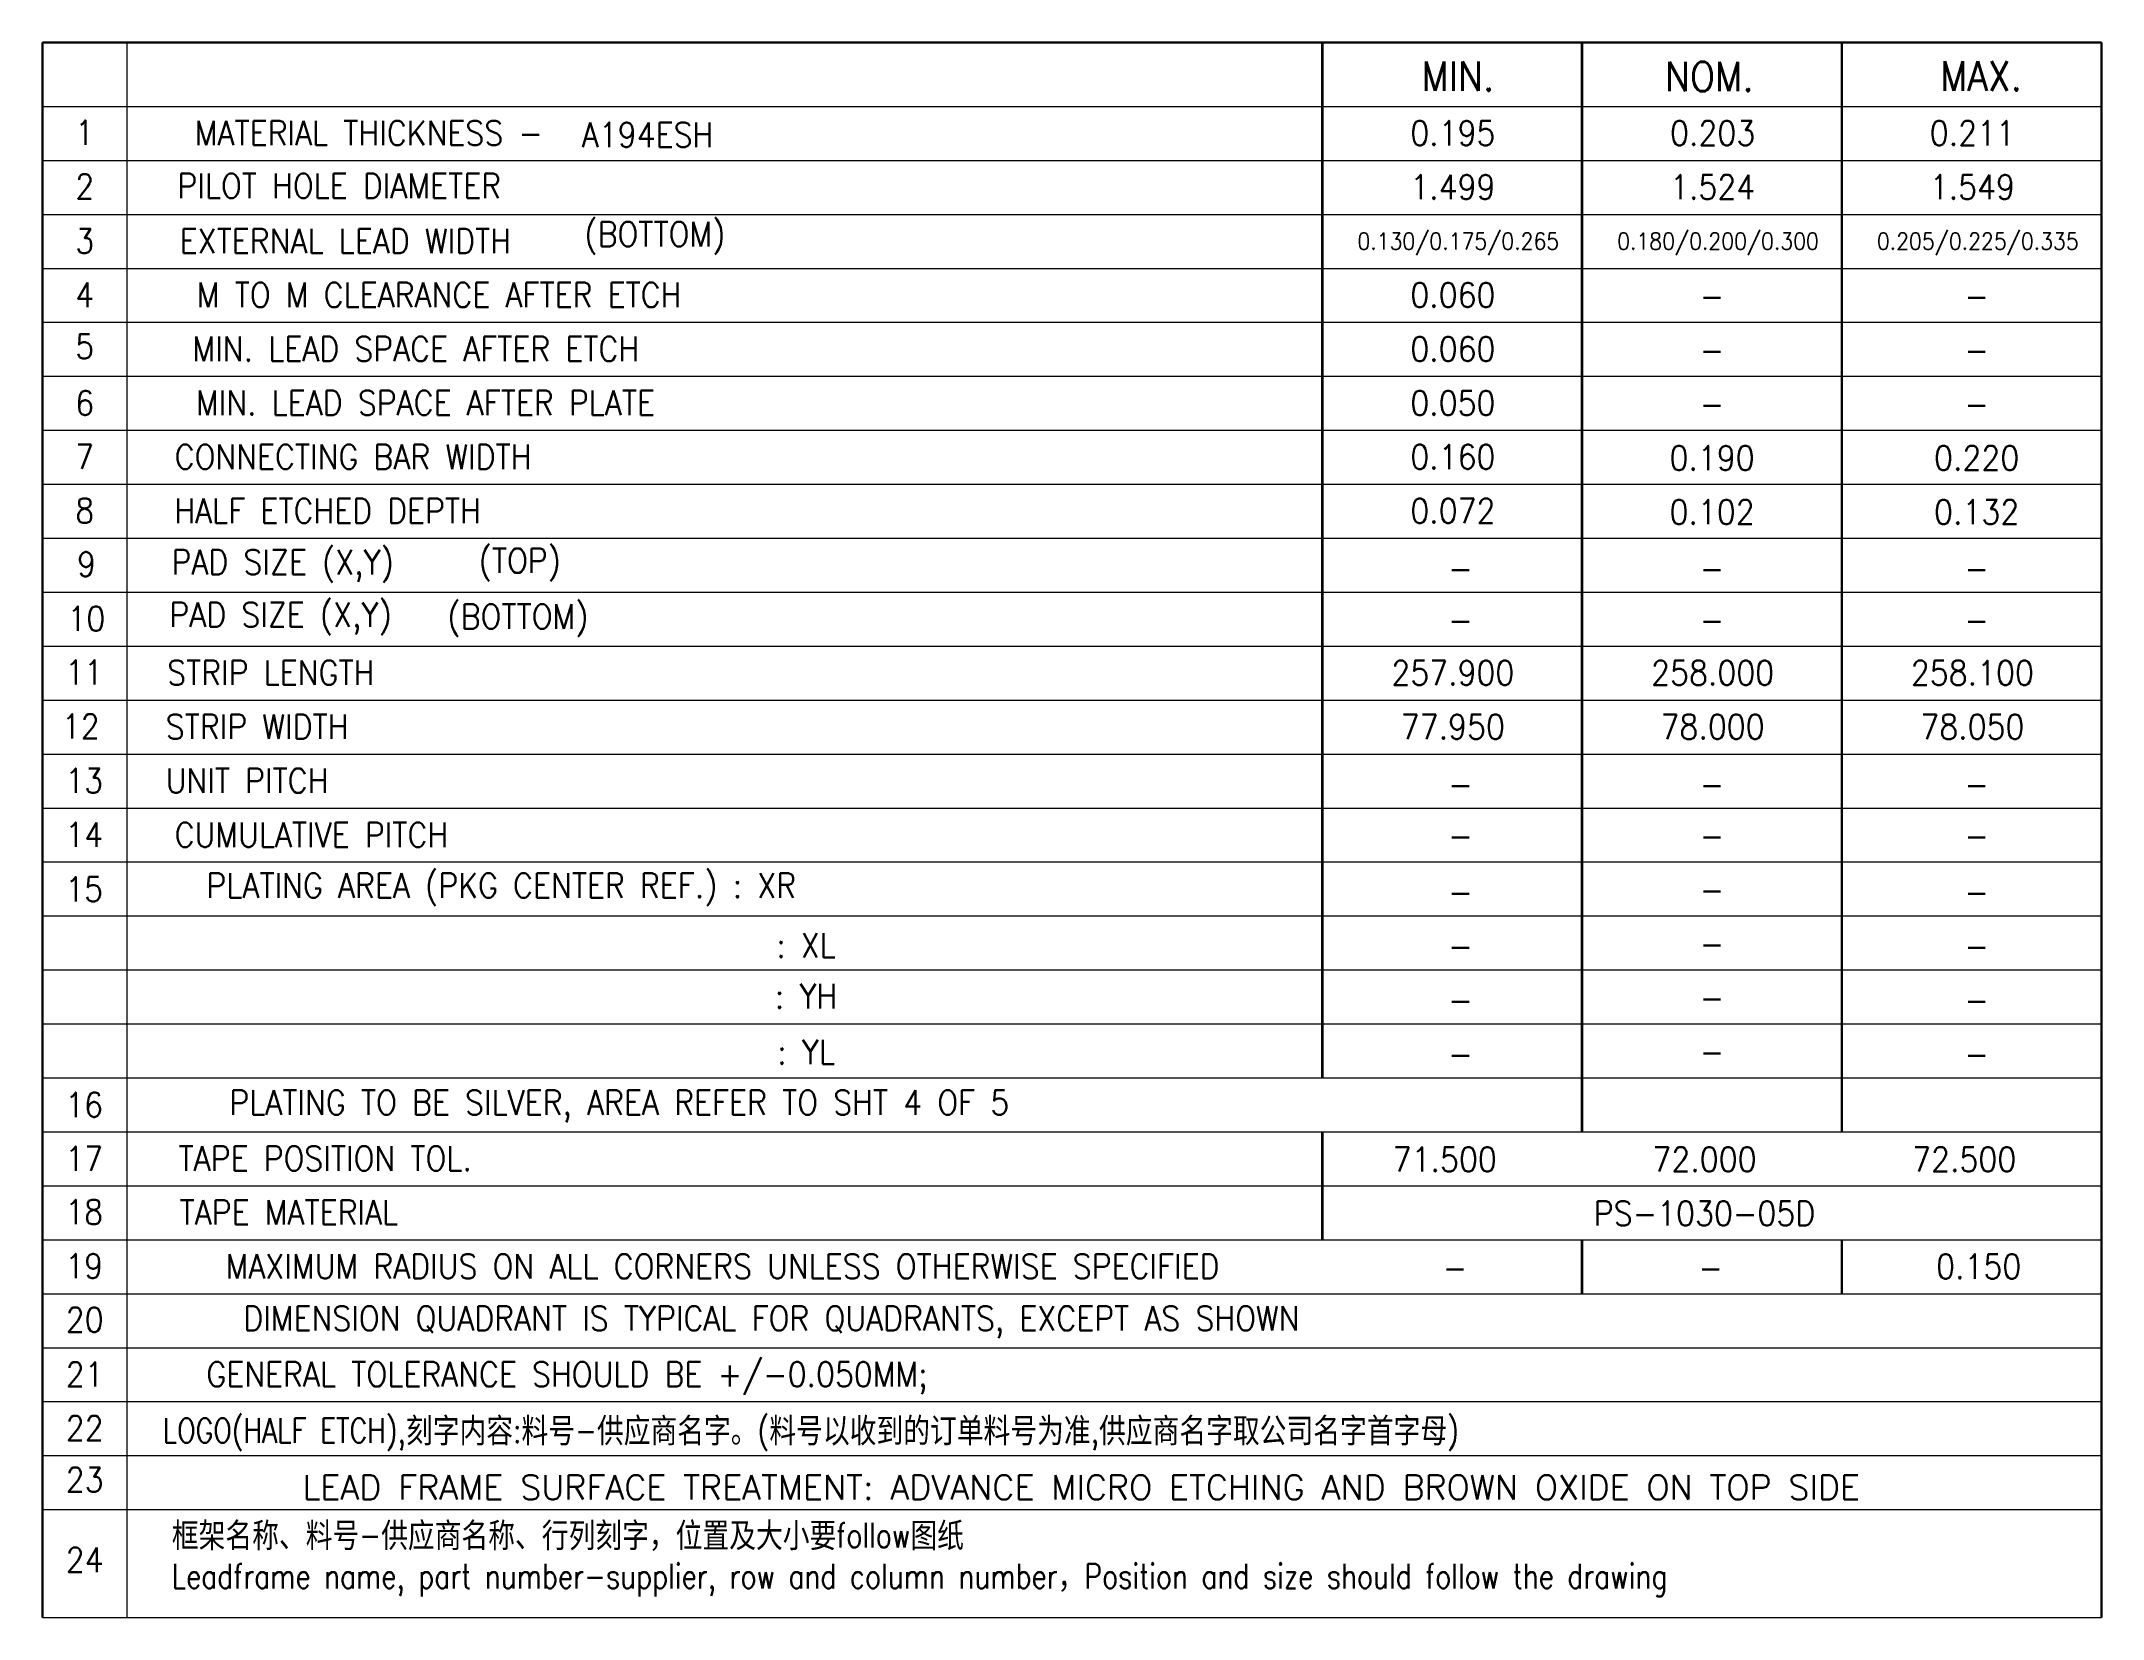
# Model space of a CAD drawing. Header units: millimetres. Extents: x 4280.63 to 4286.82, y 1755.89 to 1760.63.
import ezdxf
from ezdxf.enums import TextEntityAlignment as Align

# ---------------------------------------------------------------- set-up
doc = ezdxf.new("R2010")
doc.units = ezdxf.units.MM
doc.layers.add('图层1实体', color=7, linetype='Continuous')
doc.styles.add('ROMANS', font='SIMPLEX', dxfattribs={"width": 0.8, "height": 0.018})

msp = doc.modelspace()

# ---------------------------------------------------------------- linework, layer by layer
at = {"layer": '图层1实体', "color": 3, "lineweight": 5}
for p, q in [((4280.8923, 1755.896, 0.0582), (4280.8923, 1760.6245, 0.0582)), ((4280.638, 1760.4324, 0.0582), (4286.8179, 1760.4324, 0.0582)), ((4280.638, 1760.2704, 0.0582), (4286.8179, 1760.2704, 0.0582)), ((4280.638, 1760.1084, 0.0582), (4286.8179, 1760.1084, 0.0582)), ((4280.638, 1759.9463, 0.0582), (4286.8179, 1759.9463, 0.0582)), ((4280.638, 1759.7843, 0.0582), (4286.8179, 1759.7843, 0.0582)), ((4280.638, 1759.6223, 0.0582), (4286.8179, 1759.6223, 0.0582)), ((4280.638, 1759.4603, 0.0582), (4286.8179, 1759.4603, 0.0582)), ((4280.638, 1759.2983, 0.0582), (4286.8179, 1759.2983, 0.0582)), ((4280.638, 1759.1363, 0.0582), (4286.8179, 1759.1363, 0.0582)), ((4280.638, 1758.9743, 0.0582), (4286.8179, 1758.9743, 0.0582)), ((4280.638, 1758.8122, 0.0582), (4286.8179, 1758.8122, 0.0582)), ((4280.638, 1758.6502, 0.0582), (4286.8179, 1758.6502, 0.0582)), ((4280.638, 1758.4882, 0.0582), (4286.8179, 1758.4882, 0.0582)), ((4280.638, 1758.3262, 0.0582), (4286.8179, 1758.3262, 0.0582)), ((4280.638, 1758.1642, 0.0582), (4286.8179, 1758.1642, 0.0582)), ((4280.638, 1758.0022, 0.0582), (4286.8179, 1758.0022, 0.0582)), ((4280.638, 1757.8402, 0.0582), (4286.8179, 1757.8402, 0.0582)), ((4280.638, 1757.6781, 0.0582), (4286.8179, 1757.6781, 0.0582)), ((4280.638, 1757.5161, 0.0582), (4286.8179, 1757.5161, 0.0582)), ((4280.638, 1757.3541, 0.0582), (4286.8179, 1757.3541, 0.0582)), ((4280.638, 1757.1921, 0.0582), (4286.8179, 1757.1921, 0.0582)), ((4280.638, 1757.0301, 0.0582), (4286.8179, 1757.0301, 0.0582)), ((4280.638, 1756.8681, 0.0582), (4286.8179, 1756.8681, 0.0582)), ((4280.638, 1756.7061, 0.0582), (4286.8179, 1756.7061, 0.0582)), ((4280.638, 1756.5441, 0.0582), (4286.8179, 1756.5441, 0.0582)), ((4280.638, 1756.382, 0.0582), (4286.8179, 1756.382, 0.0582)), ((4280.638, 1756.22, 0.0582), (4286.8179, 1756.22, 0.0582))]:
    msp.add_line(p, q, dxfattribs=at)
at = {"layer": '图层1实体', "color": 7, "lineweight": 5}
msp.add_line((4280.638, 1755.896, 0.0582), (4286.8179, 1755.896, 0.0582), dxfattribs=at)
at = {"layer": '图层1实体', "color": 7, "lineweight": 5, "const_width": 0.00736, "elevation": 0.0582}
for points in [[(4280.638, 1755.896), (4280.638, 1760.6245)], [(4280.638, 1760.6245), (4286.8179, 1760.6245)], [(4284.4791, 1757.6781), (4284.4791, 1760.6245)], [(4285.2587, 1757.6781), (4285.2587, 1760.6245)], [(4286.0383, 1757.6781), (4286.0383, 1760.6245)], [(4286.8179, 1755.896), (4286.8179, 1760.6245)], [(4284.4791, 1757.5161), (4284.4791, 1757.6781)], [(4285.2587, 1757.5161), (4285.2587, 1757.6781)], [(4286.0383, 1757.5161), (4286.0383, 1757.6781)], [(4285.2587, 1757.3541), (4285.2587, 1757.5161)], [(4286.0383, 1757.3541), (4286.0383, 1757.5161)], [(4284.4791, 1757.0301), (4284.4791, 1757.3541)], [(4285.2587, 1756.8681), (4285.2587, 1757.0301)], [(4286.0383, 1756.8681), (4286.0383, 1757.0301)]]:
    msp.add_lwpolyline(points, dxfattribs=at)

# ---------------------------------------------------------------- texts
at = {"color": 3, "lineweight": 0, "style": 'ROMANS', "width": 0.9}
msp.add_text('PLATING TO BE SILVER, AREA REFER TO SHT 4 OF 5', height=0.073643, dxfattribs=at).set_placement((4282.3693, 1757.4309), align=Align.MIDDLE)
at = {"layer": '图层1实体', "color": 3, "lineweight": 5, "style": 'ROMANS', "width": 0.9}
for s, height, p in [('0.130/0.175/0.265', 0.05, (4284.8873, 1760.0243, 0.0582)), ('0.180/0.200/0.300', 0.05, (4285.6668, 1760.0243, 0.0582)), ('0.205/0.225/0.335', 0.05, (4286.4464, 1760.0243, 0.0582)), ('GENERAL TOLERANCE SHOULD BE +/-0.050MM;', 0.073643, (4282.2125, 1756.6211, 0.0582))]:
    msp.add_text(s, height=height, dxfattribs=at).set_placement(p, align=Align.MIDDLE)
at = {"layer": '图层1实体', "color": 1, "lineweight": 5, "style": 'ROMANS'}
msp.add_text('LEAD FRAME SURFACE TREATMENT: ADVANCE MICRO ETCHING AND BROWN OXIDE ON TOP SIDE', height=0.073643, dxfattribs=at).set_placement((4283.7557, 1756.2869, 0.0582), align=Align.MIDDLE)
at = {"layer": '图层1实体', "color": 7, "lineweight": 5, "char_height": 0.088371, "attachment_point": 5, "style": 'ROMANS'}
for s, insert, width in [('{\\W0.9;MIN.}', (4284.8861, 1760.523, 0.0582), 0.213038), ('{\\W0.9;NOM.}', (4285.6409, 1760.5221, 0.0582), 0.272689), ('{\\W0.9;MAX.}', (4286.4565, 1760.5238, 0.0582), 0.289732)]:
    msp.add_mtext(s, dxfattribs=dict(at, insert=insert, width=width))
at = {"layer": '图层1实体', "color": 3, "lineweight": 5, "style": 'ROMANS'}
for s, insert, char_height, width, attachment_point in [('{\\W0.9;1}', (4280.7647, 1760.3543, 0.0582), 0.07364, 0.028405, 5), ('{\\W0.9;MATERIAL THICKNESS - }', (4281.6178, 1760.3526, 0.0582), 0.073643, 1.299532, 5), ('{\\W0.9;A194ESH}', (4282.4541, 1760.3474, 0.0582), 0.073643, 0.44738, 5), ('{\\W0.9;0.195}', (4284.871, 1760.3524, 0.0582), 0.073643, 0.255646, 5), ('{\\W0.9;0.203}', (4285.6506, 1760.3524, 0.0582), 0.073643, 0.27695, 5), ('{\\W0.9;0.211}', (4286.4302, 1760.3524, 0.0582), 0.073643, 0.241443, 5), ('{\\W0.9;2}', (4280.7647, 1760.1923, 0.0582), 0.07364, 0.049709, 5), ('{\\W0.9;PILOT HOLE DIAMETER}', (4281.5288, 1760.194, 0.0582), 0.073643, 1.185912, 5), ('{\\W0.9;1.499}', (4284.871, 1760.1904, 0.0582), 0.073643, 0.262747, 5), ('{\\W0.9;1.524}', (4285.6506, 1760.1904, 0.0582), 0.073643, 0.255646, 5), ('{\\W0.9;1.549}', (4286.4302, 1760.1904, 0.0582), 0.073643, 0.255646, 5), ('{\\W0.9;(BOTTOM)}', (4282.4761, 1760.0369, 0.0582), 0.073643, 0.489988, 5), ('{\\W0.9;3}', (4280.7647, 1760.0285, 0.0582), 0.07364, 0.042608, 5), ('{\\W0.9;EXTERNAL LEAD WIDTH}', (4281.5473, 1760.0286, 0.0582), 0.073643, 1.271127, 5), ('{\\W0.9;4}', (4280.7647, 1759.8671, 0.0582), 0.07364, 0.049709, 5), ('{\\W0.9;M TO M CLEARANCE AFTER ETCH}', (4281.8286, 1759.8666, 0.0582), 0.073643, 1.860533, 5), ('{\\W0.9;0.060}', (4284.871, 1759.8663, 0.0582), 0.073643, 0.284051, 5), ('{\\W0.9;-}', (4285.6491, 1759.8629, 0.0582), 0.07364, 0.042608, 5), ('{\\W0.9;-}', (4286.4431, 1759.8629, 0.0582), 0.07364, 0.042608, 5), ('{\\W0.9;5}', (4280.7647, 1759.7124, 0.0582), 0.07364, 0.042608, 5), ('{\\W0.9;MIN. LEAD SPACE AFTER ETCH}', (4281.7587, 1759.7045, 0.0582), 0.073643, 1.683001, 5), ('{\\W0.9;0.060}', (4284.871, 1759.7043, 0.0582), 0.073643, 0.284051, 5), ('{\\W0.9;-}', (4285.6491, 1759.7009, 0.0582), 0.07364, 0.042608, 5), ('{\\W0.9;-}', (4286.4431, 1759.7009, 0.0582), 0.07364, 0.042608, 5), ('{\\W0.9;6}', (4280.7647, 1759.5419, 0.0582), 0.07364, 0.049709, 5), ('{\\W0.9;MIN. LEAD SPACE AFTER PLATE}', (4281.7877, 1759.5425, 0.0582), 0.073643, 1.746912, 5), ('{\\W0.9;0.050}', (4284.871, 1759.5423, 0.0582), 0.073643, 0.27695, 5), ('{\\W0.9;-}', (4285.6491, 1759.5389, 0.0582), 0.07364, 0.042608, 5), ('{\\W0.9;-}', (4286.4431, 1759.5389, 0.0582), 0.07364, 0.042608, 5), ('{\\W0.9;7}', (4280.7647, 1759.381, 0.0582), 0.07364, 0.049709, 5), ('{\\W0.9;CONNECTING BAR WIDTH}', (4281.5705, 1759.3805, 0.0582), 0.073643, 1.327937, 5), ('{\\W0.9;0.160}', (4284.871, 1759.3803, 0.0582), 0.073643, 0.255646, 5), ('{\\W0.9;0.190}', (4285.6491, 1759.3769, 0.0582), 0.073643, 0.262747, 5), ('{\\W0.9;0.220}', (4286.4431, 1759.3769, 0.0582), 0.073643, 0.27695, 5), ('{\\W0.9;8}', (4280.7647, 1759.219, 0.0582), 0.07364, 0.049709, 5), ('{\\W0.9;HALF ETCHED DEPTH}', (4281.4939, 1759.2185, 0.0582), 0.073643, 1.136203, 5), ('{\\W0.9;0.072}', (4284.871, 1759.2183, 0.0582), 0.073643, 0.284051, 5), ('{\\W0.9;0.102}', (4285.6491, 1759.2148, 0.0582), 0.073643, 0.262747, 5), ('{\\W0.9;0.132}', (4286.4431, 1759.2148, 0.0582), 0.073643, 0.255646, 5), ('{\\W0.9;PAD SIZE (X,Y)}', (4281.3592, 1759.0523, 0.0582), 0.073643, 0.809545, 5), ('{\\W0.9;(TOP)}', (4282.0707, 1759.0564, 0.0582), 0.073643, 0.262747, 5), ('{\\W0.9;9}', (4280.7701, 1759.0583, 0.0582), 0.07364, 0.049709, 5), ('{\\W0.9;-}', (4284.8939, 1759.0455, 0.0582), 0.07364, 0.042608, 5), ('{\\W0.9;-}', (4285.6491, 1759.0455, 0.0582), 0.07364, 0.042608, 5), ('{\\W0.9;-}', (4286.4431, 1759.0455, 0.0582), 0.07364, 0.042608, 5), ('{\\W0.9;10}', (4280.7701, 1758.8946, 0.0582), 0.07364, 0.099418, 5), ('{\\W0.9;PAD SIZE (X,Y)}', (4281.3528, 1758.8945, 0.0582), 0.073643, 0.809545, 5), ('{\\W0.9;(BOTTOM)}', (4282.0652, 1758.889, 0.0582), 0.073643, 0.489988, 5), ('{\\W0.9;-}', (4284.8939, 1758.8908, 0.0582), 0.07364, 0.042608, 5), ('{\\W0.9;-}', (4285.6491, 1758.8908, 0.0582), 0.07364, 0.042608, 5), ('{\\W0.9;-}', (4286.4431, 1758.8908, 0.0582), 0.07364, 0.042608, 5), ('{\\W0.9;11}', (4280.7632, 1758.7334, 0.0582), 0.07364, 0.078114, 5), ('{\\W0.9;STRIP LENGTH}', (4281.3233, 1758.7325, 0.0582), 0.073643, 0.759836, 5), ('{\\W0.9;257.900}', (4284.871, 1758.7322, 0.0582), 0.073643, 0.418975, 5), ('{\\W0.9;258.000}', (4285.6506, 1758.7322, 0.0582), 0.073643, 0.418975, 5), ('{\\W0.9;258.100}', (4286.4302, 1758.7322, 0.0582), 0.073643, 0.397671, 5), ('{\\W0.9;12}', (4280.7529, 1758.5713, 0.0582), 0.07364, 0.099418, 5), ('{\\W0.9;STRIP WIDTH}', (4281.2823, 1758.5704, 0.0582), 0.073643, 0.688823, 5), ('{\\W0.9;77.950}', (4284.871, 1758.5702, 0.0582), 0.073643, 0.347962, 5), ('{\\W0.9;78.000}', (4285.6506, 1758.5702, 0.0582), 0.073643, 0.355063, 5), ('{\\W0.9;78.050}', (4286.4302, 1758.5702, 0.0582), 0.073643, 0.347962, 5), ('{\\W0.9;13}', (4280.7632, 1758.4084, 0.0582), 0.07364, 0.092317, 5), ('{\\W0.9;UNIT PITCH}', (4281.2521, 1758.4084, 0.0582), 0.073643, 0.582304, 5), ('{\\W0.9;-}', (4284.8939, 1758.3975, 0.0582), 0.07364, 0.042608, 5), ('{\\W0.9;-}', (4285.6491, 1758.3975, 0.0582), 0.07364, 0.042608, 5), ('{\\W0.9;-}', (4286.4431, 1758.3975, 0.0582), 0.07364, 0.042608, 5), ('{\\W0.9;14}', (4280.7632, 1758.2463, 0.0582), 0.07364, 0.099418, 5), ('{\\W0.9;CUMULATIVE PITCH}', (4281.4453, 1758.2458, 0.0582), 0.073643, 1.015482, 5), ('{\\W0.9;-}', (4284.8939, 1758.2428, 0.0582), 0.07364, 0.042608, 5), ('{\\W0.9;-}', (4285.6491, 1758.2428, 0.0582), 0.07364, 0.042608, 5), ('{\\W0.9;-}', (4286.4431, 1758.2428, 0.0582), 0.07364, 0.042608, 5), ('{\\W0.9;15}', (4280.7632, 1758.0826, 0.0582), 0.07364, 0.092317, 5), ('{\\W0.9;PLATING AREA (PKG CENTER REF.) : XR}', (4282.0151, 1758.0815, 0.0582), 0.073643, 2.194292, 5), ('{\\W0.9;-}', (4284.8939, 1758.0734, 0.0582), 0.07364, 0.042608, 5), ('{\\W0.9;-}', (4285.6491, 1758.0807, 0.0582), 0.07364, 0.042608, 5), ('{\\W0.9;-}', (4286.4431, 1758.0734, 0.0582), 0.07364, 0.042608, 5), ('{\\W0.9;: XL}', (4282.9299, 1757.9141, 0.0582), 0.073643, 0.514823, 5), ('{\\W0.9;-}', (4284.8939, 1757.9114, 0.0582), 0.07364, 0.042608, 5), ('{\\W0.9;-}', (4285.6491, 1757.9187, 0.0582), 0.07364, 0.042608, 5), ('{\\W0.9;-}', (4286.4431, 1757.9114, 0.0582), 0.07364, 0.042608, 5), ('{\\W0.9;: YH}', (4282.9299, 1757.7613, 0.0582), 0.073643, 0.348796, 5), ('{\\W0.9;-}', (4285.6491, 1757.7567, 0.0582), 0.07364, 0.042608, 5), ('{\\W0.9;-}', (4284.8939, 1757.7494, 0.0582), 0.07364, 0.042608, 5), ('{\\W0.9;-}', (4286.4431, 1757.7494, 0.0582), 0.07364, 0.042608, 5), ('{\\W0.9;: YL}', (4282.9299, 1757.5939, 0.0582), 0.073643, 0.372151, 5), ('{\\W0.9;-}', (4284.8939, 1757.5874, 0.0582), 0.07364, 0.042608, 5), ('{\\W0.9;-}', (4285.6491, 1757.5947, 0.0582), 0.07364, 0.042608, 5), ('{\\W0.9;-}', (4286.4431, 1757.5874, 0.0582), 0.07364, 0.042608, 5), ('{\\W0.9;16}', (4280.7632, 1757.4354, 0.0582), 0.07364, 0.099418, 5), ('{\\W0.9;17}', (4280.7632, 1757.2734, 0.0582), 0.07364, 0.099418, 5), ('{\\W0.9;TAPE POSITION TOL.}', (4281.4867, 1757.2743, 0.0582), 0.073643, 1.079393, 5), ('{\\W0.9;71.500}', (4284.8466, 1757.2715), 0.073643, 0.042608, 5), ('{\\W0.9;72.000}', (4285.6262, 1757.2715), 0.073643, 0.042608, 5), ('{\\W0.9;72.500}', (4286.4058, 1757.2715), 0.073643, 0.042608, 5), ('{\\W0.9;18}', (4280.7632, 1757.1133, 0.0582), 0.07364, 0.099418, 5), ('{\\W0.9;TAPE MATERIAL}', (4281.3776, 1757.1123, 0.0582), 0.073643, 0.852152, 5), ('{\\W0.9;PS-1030-05D}', (4285.6262, 1757.1095), 0.073643, 0.042608, 5), ('{\\W0.9;19}', (4280.7632, 1756.9513, 0.0582), 0.07364, 0.099418, 5), ('{\\W0.9;MAXIMUM RADIUS ON ALL CORNERS UNLESS OTHERWISE SPECIFIED}', (4282.6793, 1756.9503, 0.0582), 0.073643, 3.671356, 5), ('{\\W0.9;-}', (4284.8777, 1756.9466, 0.0582), 0.07364, 0.042608, 5), ('{\\W0.9;-}', (4285.6444, 1756.9466, 0.0582), 0.07364, 0.042608, 5), ('{\\W0.9;0.150}', (4286.4494, 1756.9501, 0.0582), 0.073643, 0.255646, 5), ('{\\W0.9;20}', (4280.7647, 1756.79, 0.0582), 0.07364, 0.120722, 5), ('{\\W0.9;DIMENSION QUADRANT IS TYPICAL FOR QUADRANTS, EXCEPT AS SHOWN}', (4282.8261, 1756.7832, 0.0582), 0.073643, 4.005116, 5), ('{\\W0.9;21}', (4280.7647, 1756.6262, 0.0582), 0.07364, 0.099418, 5), (' LOGO(HALF ETCH),{\\fSimSun|b0|i0|c134|p2;刻字内容}:{\\fSimSun|b0|i0|c134|p2;料号}-{\\fSimSun|b0|i0|c134|p2;供应商名字。}({\\fSimSun|b0|i0|c134|p2;料号以收到的订单料号为准},{\\fSimSun|b0|i0|c134|p2;供应商名字取公司名字首字母})', (4280.9589, 1756.4944, 0.0529), 0.0736428, 43.700889, 1), ('{\\W0.9;22}', (4280.7647, 1756.4648, 0.0582), 0.07364, 0.120722, 5), ('{\\W0.9;23}', (4280.7647, 1756.3101, 0.0582), 0.07364, 0.11362, 5), ('{\\W0.9;24}', (4280.7647, 1756.0692, 0.0582), 0.07364, 0.120722, 5)]:
    msp.add_mtext(s, dxfattribs=dict(at, insert=insert, char_height=char_height, width=width, attachment_point=attachment_point))
at = {"layer": '图层1实体', "color": 1, "lineweight": 5, "insert": (4281.0263, 1756.1799), "char_height": 0.0736428, "attachment_point": 1, "style": 'ROMANS'}
msp.add_mtext('框架名称、料号-供应商名称、行列刻字，位置及大小要follow图纸^M^JLeadframe name, part number-supplier, row and column number，Position and size should follow the drawing', dxfattribs=at)

doc.saveas('drawing.dxf')
